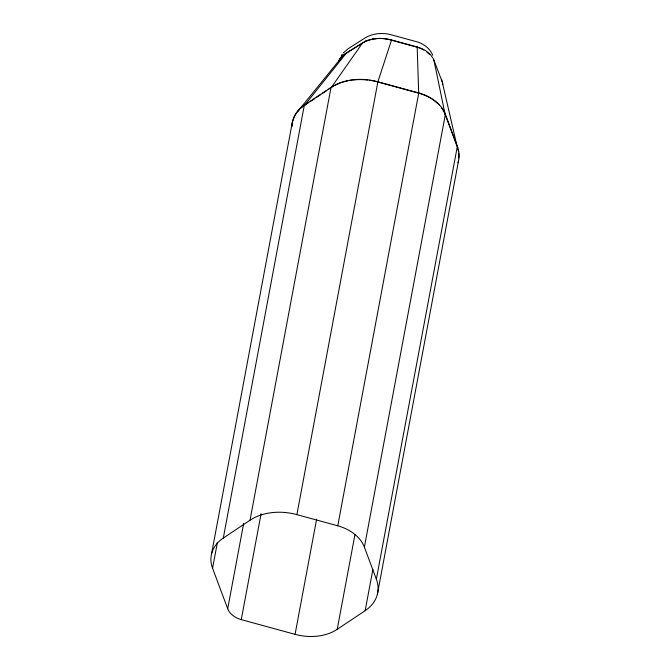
<?xml version="1.0" encoding="UTF-8"?>
<svg xmlns="http://www.w3.org/2000/svg" width="670" height="670" viewBox="0 0 670 670"><rect width="100%" height="100%" fill="white"/><g stroke="black" fill="none" stroke-linecap="round" stroke-linejoin="round"><path stroke-width="1" d="M211.486 554.257L292.488 121.412M291.927 126.019A44.136 31.858 10.6 0 1 304.314 105.198L331.03 87.393A49.103 35.443 10.6 0 1 377.888 81.782L418.767 92.971A37.428 27.018 10.6 0 1 445.391 114.294L457.35 146.362L376.347 579.198A46.029 33.224 10.6 0 1 365.158 610.688L337.228 629.298A44.187 31.892 10.6 0 1 295.068 634.348L241.267 619.624A19.07 13.769 10.6 0 1 227.7 608.762L212.574 568.235L217.382 542.533M212.574 568.235A44.136 31.858 10.6 0 1 223.311 538.044L304.314 105.198M227.7 608.762L243.671 523.421M223.311 538.044L250.027 520.23L331.03 87.393M241.267 619.624L261.082 513.731M250.027 520.23A49.103 35.443 10.6 0 1 296.885 514.627L377.888 81.782M295.068 634.348L316.617 519.2M376.347 579.198L364.388 547.139A37.428 27.018 10.6 0 0 337.764 525.808L418.767 92.971M337.228 629.298L354.933 534.71M364.388 547.139L445.391 114.294M365.158 610.688L372.855 569.559M377.486 593.779L458.498 160.934M442.778 84.554A26.297 18.978 10.6 0 0 442.61 82.795L433.214 58.508L430.307 54.496L426.137 51.012A24.195 17.462 10.6 0 0 417.175 47.001L391.556 39.982L377.83 81.983A48.818 35.234 10.6 0 0 369.488 80.258M328.643 89.278L331.231 87.561L362.512 43.014L366.465 40.962L373.383 38.986M341.281 55.535L342.295 54.178M300.453 108.557A43.86 31.657 10.6 0 1 304.523 105.358L345.988 53.541L362.512 43.014M297.731 111.446L341.809 57.151M343.266 52.947L348.291 48.642L364.723 38.173C372.562 33.232 382.503 32.386 391.33 34.806L416.732 41.758C423.7 43.625 429.972 48.516 432.736 55.283M342.353 55.878A25.2 18.191 10.6 0 0 338.576 61.59A25.217 18.199 10.6 0 1 342.345 55.853L345.31 53.55M345.988 53.541L343.032 55.845A25.217 18.199 10.6 0 0 339.908 60.015M304.523 105.358L308.828 102.493M310.553 101.338L314.858 98.473M316.583 97.318L320.888 94.453M322.613 93.298L326.918 90.433M345.318 53.575L365.786 40.971M365.786 41.004L370.292 39.496M370.292 39.53L378.45 38.458A31.8 22.947 10.6 0 1 391.556 39.991M372.704 39.019L375.887 38.642M378.826 82.259L418.691 93.163A37.143 26.808 10.6 0 1 439.545 105.391M296.885 514.627L337.764 525.808M426.966 52.109L429.612 54.53M441.304 107.518A37.143 26.808 10.6 0 1 445.115 114.336L457.074 146.387L441.631 79.278M433.867 59.915L445.115 114.336M417.175 46.992L418.691 93.163M457.35 146.362A46.029 33.224 10.6 0 1 457.995 162.802M292.212 126.044A43.86 31.657 10.6 0 1 292.329 124.201M292.765 121.471A43.86 31.657 10.6 0 1 299.029 109.964M331.231 87.561A48.818 35.234 10.6 0 1 334.305 85.701M335.109 85.274A48.818 35.234 10.6 0 1 340.251 83.005M341.147 82.678A48.818 35.234 10.6 0 1 344.874 81.539M345.829 81.296A48.818 35.234 10.6 0 1 347.764 80.852M348.752 80.651A48.818 35.234 10.6 0 1 351.75 80.165M352.763 80.032A48.818 35.234 10.6 0 1 367.805 80.04M457.987 149.301A45.744 33.014 10.6 0 1 458.406 151.244M458.674 153.195A45.744 33.014 10.6 0 1 458.674 158.036M377.763 38.466A31.8 22.947 10.6 0 1 390.87 39.999L416.489 47.034A24.179 17.454 10.6 0 1 423.817 50.049"/></g></svg>
